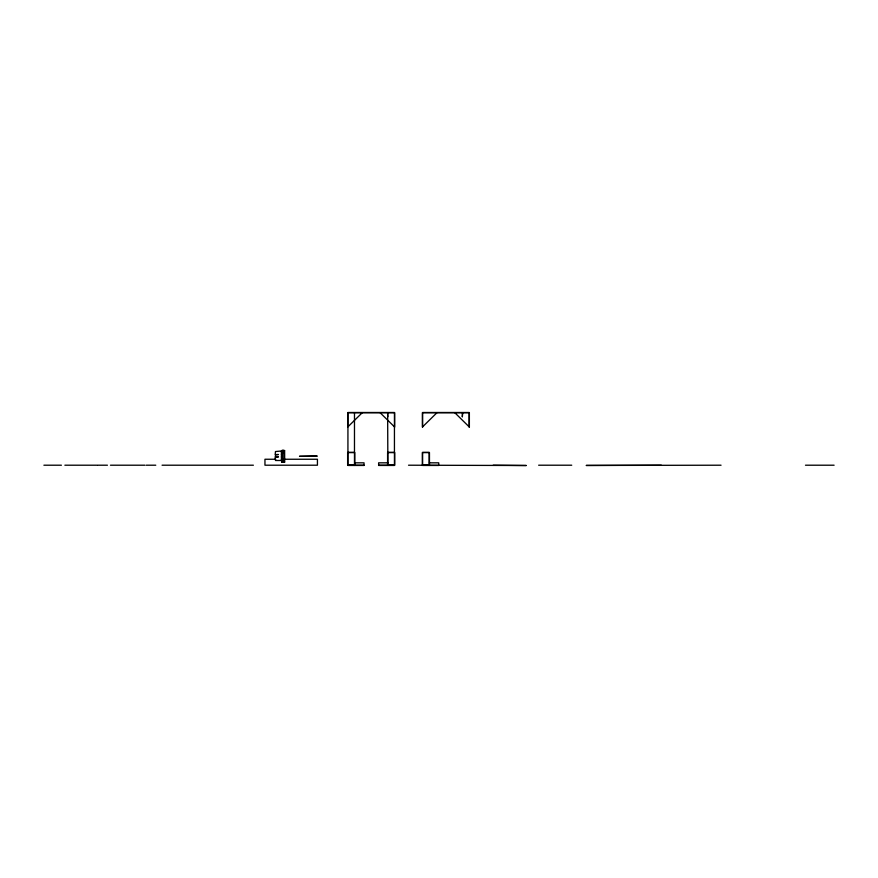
<?xml version="1.0" encoding="UTF-8"?>
<svg xmlns="http://www.w3.org/2000/svg" width="878" height="878" viewBox="0 0 878 878"><rect width="100%" height="100%" fill="white"/><g stroke="black" fill="none" stroke-linecap="round" stroke-linejoin="round"><path stroke-width="1.32" d="M362.241 412.737L347.688 427.048L347.688 412.737L394.672 412.737L394.672 427.048L380.13 412.737M454.826 412.737L469.368 427.048L469.368 412.737L422.384 412.737L422.384 427.048L436.937 412.737M387.878 416.721L387.637 412.671L387.878 465.45M284.637 450.666L281.673 450.666L281.673 461.993L284.571 461.993M281.673 450.963L275.472 451.555L275.198 454.541L278.458 454.541L275.472 454.815L275.472 456.648L278.458 456.922L275.198 456.922L275.198 459.315M281.432 452.159L282.079 452.159M347.929 452.379L354.482 452.379M387.878 452.379L394.441 452.379M281.432 454.541L282.014 454.541M281.432 456.922L282.079 456.922M275.725 459.249L264.958 459.249L264.958 465.208L317.43 465.208L317.43 459.249L283.792 459.249M281.432 459.315L282.014 459.315M281.673 460.5L275.472 460.5L275.472 459.315M281.915 461.85L282.2 450.666M354.767 462.827L364.03 462.827L364.03 465.45L347.929 465.45L347.929 412.495L394.441 412.495L394.441 465.45L378.627 465.45L378.627 462.827L387.878 462.827M429.463 462.827L438.726 462.827L438.726 465.45L422.625 465.45L422.625 452.379L429.177 452.379L429.177 465.45M347.929 465.011L354.482 465.011M387.878 465.011L394.441 465.011M422.625 465.011L429.177 465.011M43.9 465.208L61.394 465.208M64.873 465.208L96.854 465.208M97.579 465.208L107.423 465.208M110.474 465.208L144.969 465.208M146.231 465.208L155.768 465.208M162.068 465.208L253.38 465.208M364.03 465.208L347.633 465.208L347.633 452.576L354.767 452.576L354.767 465.208M378.627 465.208L394.727 465.208L394.727 452.576L387.593 452.576L387.593 465.208M408.522 465.208L526.295 465.505L493.206 465.208M538.642 465.208L571.732 465.208M721.047 465.208L586.186 465.45L661.321 465.208M805.477 465.208L834.1 465.208M469.137 427.048L469.137 412.495L422.625 412.495L422.625 427.048M429.463 465.208L429.463 452.576L422.34 452.576L422.34 465.208M354.482 412.737L354.482 465.45M284.571 450.666L284.637 462.234L281.915 462.234L281.915 450.425L284.395 450.425L284.395 462.234M283.649 450.425L283.649 452.807L282.496 452.807L282.496 450.425M283.649 462.234L283.649 459.842L282.496 459.842L282.496 462.234M283.473 450.425L283.473 452.807M283.473 459.842L283.473 462.234M282.903 450.666L282.903 454.541M282.903 455.43L282.903 459.315M282.661 450.425L282.661 452.807M282.661 459.842L282.661 462.234M282.079 450.666L282.079 461.993M281.432 450.963L281.432 460.5M462.574 412.671L462.333 416.721L462.574 412.671M317.024 456.088L299.53 456.33L317.024 456.088"/></g></svg>
